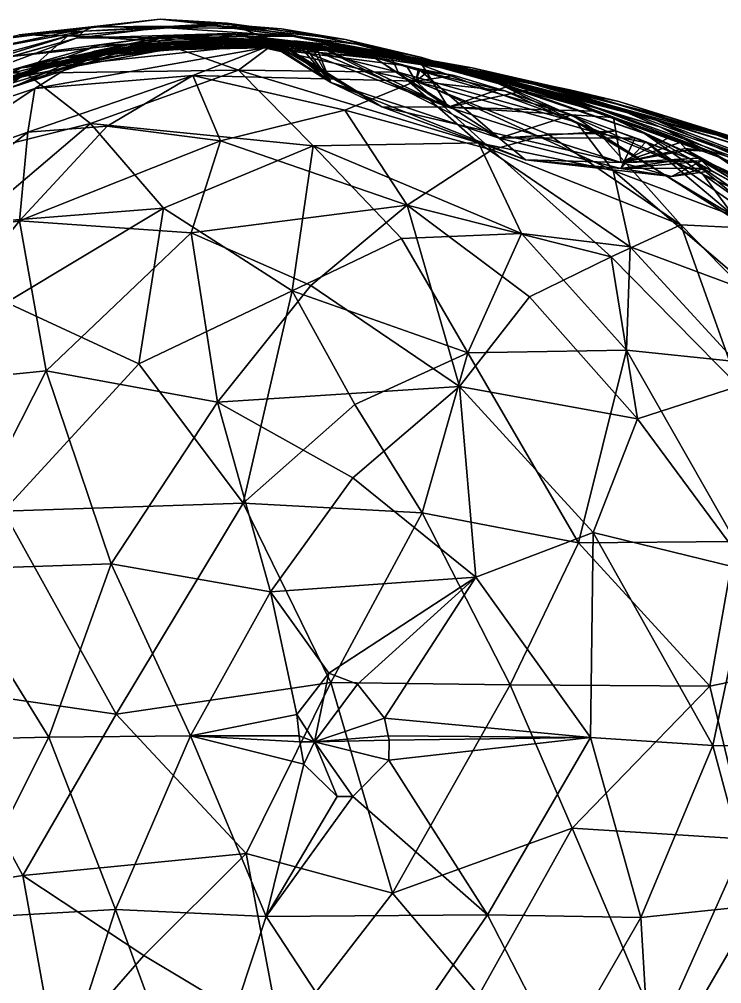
# Model space of a CAD drawing. Extents: x 373697 to 374058, y 6959904 to 6960301.
# Drawn here: x 373930.93 to 373948.75, y 6960202.63 to 6960227.1 of the extents above; entities that cross this region are included whole.
import ezdxf

# ---------------------------------------------------------------- set-up
doc = ezdxf.new("R2010")
doc.units = 0
doc.layers.add('Bht_Fk', color=7, linetype='CONTINUOUS')

msp = doc.modelspace()

# ---------------------------------------------------------------- linework, layer by layer
at = {"layer": 'Bht_Fk'}
for points in [[(373929.722, 6960226.274, 59.878), (373932.793, 6960226.913, 60.772), (373932.562, 6960226.8, 62.388)], [(373930.301, 6960226.58, 58.35), (373932.793, 6960226.913, 60.772), (373929.722, 6960226.274, 59.878)], [(373930.301, 6960226.58, 58.35), (373934.503, 6960227.103, 59.578), (373932.793, 6960226.913, 60.772)], [(373930.922, 6960226.707, 56.806), (373934.503, 6960227.103, 59.578), (373930.301, 6960226.58, 58.35)], [(373934.503, 6960227.103, 59.578), (373930.922, 6960226.707, 56.806), (373936.199, 6960227.005, 58.365)], [(373936.199, 6960227.005, 58.365), (373930.922, 6960226.707, 56.806), (373932.156, 6960226.682, 55.461)], [(373937.451, 6960226.535, 56.991), (373936.199, 6960227.005, 58.365), (373932.156, 6960226.682, 55.461)], [(373932.562, 6960226.8, 62.388), (373935.883, 6960226.939, 62.969), (373934.561, 6960226.897, 63.84)], [(373932.562, 6960226.8, 62.388), (373932.793, 6960226.913, 60.772), (373935.883, 6960226.939, 62.969)], [(373934.503, 6960227.103, 59.578), (373937.581, 6960226.857, 61.765), (373932.793, 6960226.913, 60.772)], [(373932.793, 6960226.913, 60.772), (373937.581, 6960226.857, 61.765), (373935.883, 6960226.939, 62.969)], [(373939.204, 6960226.593, 60.498), (373937.581, 6960226.857, 61.765), (373934.503, 6960227.103, 59.578)], [(373934.503, 6960227.103, 59.578), (373936.199, 6960227.005, 58.365), (373939.204, 6960226.593, 60.498)], [(373934.561, 6960226.897, 63.84), (373935.883, 6960226.939, 62.969), (373937.849, 6960226.671, 65.565)], [(373935.883, 6960226.939, 62.969), (373939.487, 6960226.469, 64.332), (373937.849, 6960226.671, 65.565)], [(373939.487, 6960226.469, 64.332), (373935.883, 6960226.939, 62.969), (373937.581, 6960226.857, 61.765)], [(373940.324, 6960226.244, 59.52), (373936.199, 6960227.005, 58.365), (373937.451, 6960226.535, 56.991)], [(373940.324, 6960226.244, 59.52), (373939.204, 6960226.593, 60.498), (373936.199, 6960227.005, 58.365)], [(373932.562, 6960226.8, 62.388), (373932.371, 6960226.626, 64.018), (373928.111, 6960225.431, 61.084)], [(373929.722, 6960226.274, 59.878), (373932.562, 6960226.8, 62.388), (373928.111, 6960225.431, 61.084)], [(373932.96, 6960226.447, 69.261), (373928.633, 6960225.229, 66.342), (373934.593, 6960226.679, 68.035)], [(373928.633, 6960225.229, 66.342), (373930.73, 6960226.158, 65.236), (373934.593, 6960226.679, 68.035)], [(373932.156, 6960226.682, 55.461), (373930.922, 6960226.707, 56.806), (373928.73, 6960225.746, 54.17)], [(373932.156, 6960226.682, 55.461), (373928.73, 6960225.746, 54.17), (373931.088, 6960225.734, 53.284)], [(373934.735, 6960226.695, 85.009), (373929.518, 6960225.118, 83.456), (373930.989, 6960225.885, 82.192)], [(373932.832, 6960226.293, 86.145), (373929.518, 6960225.118, 83.456), (373934.735, 6960226.695, 85.009)], [(373930.73, 6960226.158, 65.236), (373936.22, 6960226.746, 66.801), (373934.593, 6960226.679, 68.035)], [(373932.371, 6960226.626, 64.018), (373936.22, 6960226.746, 66.801), (373930.73, 6960226.158, 65.236)], [(373936.387, 6960226.712, 83.788), (373930.989, 6960225.885, 82.192), (373932.015, 6960226.123, 80.729)], [(373934.735, 6960226.695, 85.009), (373930.989, 6960225.885, 82.192), (373936.387, 6960226.712, 83.788)], [(373934.385, 6960226.557, 55.158), (373932.156, 6960226.682, 55.461), (373931.088, 6960225.734, 53.284)], [(373936.387, 6960226.712, 83.788), (373932.015, 6960226.123, 80.729), (373937.353, 6960226.57, 82.751)], [(373937.451, 6960226.535, 56.991), (373932.156, 6960226.682, 55.461), (373934.385, 6960226.557, 55.158)], [(373932.371, 6960226.626, 64.018), (373934.561, 6960226.897, 63.84), (373937.849, 6960226.671, 65.565)], [(373932.562, 6960226.8, 62.388), (373934.561, 6960226.897, 63.84), (373932.371, 6960226.626, 64.018)], [(373936.22, 6960226.746, 66.801), (373932.371, 6960226.626, 64.018), (373937.849, 6960226.671, 65.565)], [(373937.941, 6960226.547, 87.139), (373932.832, 6960226.293, 86.145), (373934.735, 6960226.695, 85.009)], [(373938.474, 6960226.5, 70.827), (373932.96, 6960226.447, 69.261), (373934.593, 6960226.679, 68.035)], [(373936.22, 6960226.746, 66.801), (373940.124, 6960226.286, 69.599), (373934.593, 6960226.679, 68.035)], [(373940.124, 6960226.286, 69.599), (373938.474, 6960226.5, 70.827), (373934.593, 6960226.679, 68.035)], [(373934.735, 6960226.695, 85.009), (373936.387, 6960226.712, 83.788), (373937.112, 6960226.57, 85.063)], [(373934.735, 6960226.695, 85.009), (373937.112, 6960226.57, 85.063), (373937.6, 6960226.478, 85.873)], [(373937.649, 6960226.482, 85.983), (373934.735, 6960226.695, 85.009), (373937.6, 6960226.478, 85.873)], [(373937.941, 6960226.547, 87.139), (373934.735, 6960226.695, 85.009), (373937.649, 6960226.482, 85.983)], [(373941.784, 6960225.955, 68.373), (373936.22, 6960226.746, 66.801), (373937.849, 6960226.671, 65.565)], [(373941.784, 6960225.955, 68.373), (373940.124, 6960226.286, 69.599), (373936.22, 6960226.746, 66.801)], [(373936.387, 6960226.712, 83.788), (373937.353, 6960226.57, 82.751), (373937.199, 6960226.636, 83.186)], [(373937.104, 6960226.63, 84.335), (373937.112, 6960226.57, 85.063), (373936.387, 6960226.712, 83.788)], [(373937.104, 6960226.63, 84.335), (373936.387, 6960226.712, 83.788), (373937.101, 6960226.635, 84.279)], [(373937.189, 6960226.599, 84.009), (373936.387, 6960226.712, 83.788), (373937.199, 6960226.636, 83.186)], [(373936.387, 6960226.712, 83.788), (373937.189, 6960226.599, 84.009), (373937.101, 6960226.635, 84.279)], [(373941.139, 6960226.135, 63.104), (373937.581, 6960226.857, 61.765), (373939.204, 6960226.593, 60.498)], [(373937.581, 6960226.857, 61.765), (373941.139, 6960226.135, 63.104), (373939.487, 6960226.469, 64.332)], [(373942.239, 6960225.763, 66.815), (373937.849, 6960226.671, 65.565), (373942.25, 6960225.76, 66.809)], [(373941.784, 6960225.955, 68.373), (373937.849, 6960226.671, 65.565), (373942.239, 6960225.763, 66.815)], [(373942.25, 6960225.76, 66.809), (373937.849, 6960226.671, 65.565), (373939.487, 6960226.469, 64.332)], [(373932.371, 6960226.626, 64.018), (373926.856, 6960224.581, 62.37), (373928.111, 6960225.431, 61.084)], [(373930.73, 6960226.158, 65.236), (373926.856, 6960224.581, 62.37), (373932.371, 6960226.626, 64.018)], [(373932.96, 6960226.447, 69.261), (373927.678, 6960224.544, 67.787), (373928.633, 6960225.229, 66.342)], [(373930.854, 6960225.853, 70.339), (373927.678, 6960224.544, 67.787), (373932.96, 6960226.447, 69.261)], [(373928.867, 6960224.772, 78.178), (373934.142, 6960226.479, 79.758), (373932.015, 6960226.123, 80.729)], [(373928.867, 6960224.772, 78.178), (373930.358, 6960225.543, 76.931), (373934.142, 6960226.479, 79.758)], [(373935.194, 6960226.549, 73.284), (373933.55, 6960226.375, 74.507), (373929.54, 6960225.331, 71.645)], [(373930.854, 6960225.853, 70.339), (373935.194, 6960226.549, 73.284), (373929.54, 6960225.331, 71.645)], [(373935.791, 6960226.545, 78.535), (373930.358, 6960225.543, 76.931), (373931.334, 6960225.854, 75.427)], [(373930.358, 6960225.543, 76.931), (373935.791, 6960226.545, 78.535), (373934.142, 6960226.479, 79.758)], [(373936.833, 6960226.588, 72.056), (373930.854, 6960225.853, 70.339), (373932.96, 6960226.447, 69.261)], [(373930.854, 6960225.853, 70.339), (373936.833, 6960226.588, 72.056), (373935.194, 6960226.549, 73.284)], [(373936.487, 6960225.813, 54.808), (373934.385, 6960226.557, 55.158), (373931.088, 6960225.734, 53.284)], [(373937.439, 6960226.504, 77.309), (373935.791, 6960226.545, 78.535), (373931.334, 6960225.854, 75.427)], [(373933.55, 6960226.375, 74.507), (373937.439, 6960226.504, 77.309), (373931.334, 6960225.854, 75.427)], [(373937.353, 6960226.57, 82.751), (373932.015, 6960226.123, 80.729), (373937.42, 6960226.566, 82.714)], [(373937.42, 6960226.566, 82.714), (373932.015, 6960226.123, 80.729), (373937.874, 6960226.545, 82.512)], [(373934.142, 6960226.479, 79.758), (373937.874, 6960226.545, 82.512), (373932.015, 6960226.123, 80.729)], [(373937.941, 6960226.547, 87.139), (373938.12, 6960226.489, 87.504), (373932.832, 6960226.293, 86.145)], [(373938.312, 6960226.463, 87.716), (373932.832, 6960226.293, 86.145), (373938.12, 6960226.489, 87.504)], [(373937.144, 6960226.383, 89.204), (373932.832, 6960226.293, 86.145), (373938.312, 6960226.463, 87.716)], [(373938.474, 6960226.5, 70.827), (373936.833, 6960226.588, 72.056), (373932.96, 6960226.447, 69.261)], [(373933.55, 6960226.375, 74.507), (373935.194, 6960226.549, 73.284), (373939.091, 6960226.374, 76.082)], [(373937.439, 6960226.504, 77.309), (373933.55, 6960226.375, 74.507), (373939.091, 6960226.374, 76.082)], [(373937.914, 6960226.554, 82.472), (373937.874, 6960226.545, 82.512), (373934.142, 6960226.479, 79.758)], [(373938.373, 6960226.507, 82.317), (373937.914, 6960226.554, 82.472), (373934.142, 6960226.479, 79.758)], [(373935.791, 6960226.545, 78.535), (373939.701, 6960226.308, 81.337), (373934.142, 6960226.479, 79.758)], [(373938.373, 6960226.507, 82.317), (373934.142, 6960226.479, 79.758), (373939.701, 6960226.308, 81.337)], [(373937.451, 6960226.535, 56.991), (373934.385, 6960226.557, 55.158), (373936.487, 6960225.813, 54.808)], [(373936.833, 6960226.588, 72.056), (373940.749, 6960226.164, 74.858), (373935.194, 6960226.549, 73.284)], [(373935.194, 6960226.549, 73.284), (373940.749, 6960226.164, 74.858), (373939.091, 6960226.374, 76.082)], [(373939.701, 6960226.308, 81.337), (373935.791, 6960226.545, 78.535), (373941.864, 6960225.907, 80.255)], [(373935.791, 6960226.545, 78.535), (373937.439, 6960226.504, 77.309), (373941.864, 6960225.907, 80.255)], [(373940.541, 6960225.764, 57.886), (373937.451, 6960226.535, 56.991), (373936.487, 6960225.813, 54.808)], [(373936.833, 6960226.588, 72.056), (373942.416, 6960225.87, 73.636), (373940.749, 6960226.164, 74.858)], [(373938.474, 6960226.5, 70.827), (373942.416, 6960225.87, 73.636), (373936.833, 6960226.588, 72.056)], [(373937.189, 6960226.599, 84.009), (373937.104, 6960226.63, 84.335), (373937.101, 6960226.635, 84.279)], [(373940.127, 6960224.878, 84.824), (373937.104, 6960226.63, 84.335), (373937.189, 6960226.599, 84.009)], [(373937.112, 6960226.57, 85.063), (373937.104, 6960226.63, 84.335), (373938.832, 6960225.499, 86.302)], [(373937.104, 6960226.63, 84.335), (373940.127, 6960224.878, 84.824), (373938.832, 6960225.499, 86.302)], [(373937.6, 6960226.478, 85.873), (373937.112, 6960226.57, 85.063), (373938.832, 6960225.499, 86.302)], [(373938.686, 6960226.464, 88.269), (373937.144, 6960226.383, 89.204), (373938.431, 6960226.463, 87.884)], [(373939.918, 6960226.138, 89.335), (373937.144, 6960226.383, 89.204), (373938.686, 6960226.464, 88.269)], [(373937.144, 6960226.383, 89.204), (373938.312, 6960226.463, 87.716), (373938.431, 6960226.463, 87.884)], [(373937.353, 6960226.57, 82.751), (373937.189, 6960226.599, 84.009), (373937.199, 6960226.636, 83.186)], [(373940.127, 6960224.878, 84.824), (373937.189, 6960226.599, 84.009), (373937.353, 6960226.57, 82.751)], [(373937.353, 6960226.57, 82.751), (373937.42, 6960226.566, 82.714), (373940.127, 6960224.878, 84.824)], [(373941.806, 6960224.873, 83.647), (373940.127, 6960224.878, 84.824), (373937.42, 6960226.566, 82.714)], [(373941.806, 6960224.873, 83.647), (373937.42, 6960226.566, 82.714), (373937.874, 6960226.545, 82.512)], [(373937.439, 6960226.504, 77.309), (373943.515, 6960225.589, 79.121), (373941.864, 6960225.907, 80.255)], [(373943.515, 6960225.589, 79.121), (373937.439, 6960226.504, 77.309), (373939.091, 6960226.374, 76.082)], [(373940.324, 6960226.244, 59.52), (373937.451, 6960226.535, 56.991), (373940.541, 6960225.764, 57.886)], [(373937.649, 6960226.482, 85.983), (373937.6, 6960226.478, 85.873), (373938.832, 6960225.499, 86.302)], [(373938.832, 6960225.499, 86.302), (373937.941, 6960226.547, 87.139), (373937.649, 6960226.482, 85.983)], [(373938.373, 6960226.507, 82.317), (373937.874, 6960226.545, 82.512), (373937.914, 6960226.554, 82.472)], [(373937.874, 6960226.545, 82.512), (373938.373, 6960226.507, 82.317), (373941.806, 6960224.873, 83.647)], [(373938.12, 6960226.489, 87.504), (373937.941, 6960226.547, 87.139), (373938.832, 6960225.499, 86.302)], [(373938.832, 6960225.499, 86.302), (373938.312, 6960226.463, 87.716), (373938.12, 6960226.489, 87.504)], [(373938.832, 6960225.499, 86.302), (373938.431, 6960226.463, 87.884), (373938.312, 6960226.463, 87.716)], [(373938.373, 6960226.507, 82.317), (373939.718, 6960226.278, 82.039), (373941.806, 6960224.873, 83.647)], [(373939.701, 6960226.308, 81.337), (373939.718, 6960226.278, 82.039), (373938.373, 6960226.507, 82.317)], [(373938.431, 6960226.463, 87.884), (373939.918, 6960226.138, 89.335), (373938.686, 6960226.464, 88.269)], [(373943.101, 6960224.088, 89.151), (373938.431, 6960226.463, 87.884), (373938.832, 6960225.499, 86.302)], [(373943.101, 6960224.088, 89.151), (373939.918, 6960226.138, 89.335), (373938.431, 6960226.463, 87.884)], [(373942.416, 6960225.87, 73.636), (373938.474, 6960226.5, 70.827), (373944.558, 6960225.347, 72.549)], [(373938.474, 6960226.5, 70.827), (373940.124, 6960226.286, 69.599), (373944.558, 6960225.347, 72.549)], [(373942.811, 6960225.612, 61.885), (373941.139, 6960226.135, 63.104), (373939.204, 6960226.593, 60.498)], [(373942.811, 6960225.612, 61.885), (373939.204, 6960226.593, 60.498), (373940.324, 6960226.244, 59.52)], [(373942.827, 6960225.663, 66.703), (373939.487, 6960226.469, 64.332), (373945.652, 6960224.755, 66.181)], [(373942.316, 6960225.754, 66.734), (373942.25, 6960225.76, 66.809), (373939.487, 6960226.469, 64.332)], [(373942.827, 6960225.663, 66.703), (373942.316, 6960225.754, 66.734), (373939.487, 6960226.469, 64.332)], [(373941.139, 6960226.135, 63.104), (373945.652, 6960224.755, 66.181), (373939.487, 6960226.469, 64.332)], [(373928.186, 6960224.497, 72.902), (373933.55, 6960226.375, 74.507), (373931.334, 6960225.854, 75.427)], [(373933.55, 6960226.375, 74.507), (373928.186, 6960224.497, 72.902), (373929.54, 6960225.331, 71.645)], [(373931.318, 6960225.347, 87.392), (373928.616, 6960224.442, 84.888), (373932.832, 6960226.293, 86.145)], [(373932.832, 6960226.293, 86.145), (373928.616, 6960224.442, 84.888), (373929.518, 6960225.118, 83.456)], [(373937.144, 6960226.383, 89.204), (373935.332, 6960225.68, 90.26), (373931.318, 6960225.347, 87.392)], [(373931.318, 6960225.347, 87.392), (373932.832, 6960226.293, 86.145), (373937.144, 6960226.383, 89.204)], [(373940.992, 6960225.531, 91.886), (373935.332, 6960225.68, 90.26), (373937.144, 6960226.383, 89.204)], [(373940.753, 6960225.922, 90.036), (373937.144, 6960226.383, 89.204), (373939.918, 6960226.138, 89.335)], [(373940.992, 6960225.531, 91.886), (373937.144, 6960226.383, 89.204), (373940.753, 6960225.922, 90.036)], [(373944.896, 6960225.311, 77.761), (373943.515, 6960225.589, 79.121), (373939.091, 6960226.374, 76.082)], [(373940.749, 6960226.164, 74.858), (373944.896, 6960225.311, 77.761), (373939.091, 6960226.374, 76.082)], [(373939.718, 6960226.278, 82.039), (373939.701, 6960226.308, 81.337), (373941.11, 6960226.016, 82.362)], [(373939.701, 6960226.308, 81.337), (373944.701, 6960225.181, 82.623), (373941.11, 6960226.016, 82.362)], [(373944.701, 6960225.181, 82.623), (373939.701, 6960226.308, 81.337), (373941.864, 6960225.907, 80.255)], [(373939.718, 6960226.278, 82.039), (373941.11, 6960226.016, 82.362), (373941.806, 6960224.873, 83.647)], [(373940.124, 6960226.286, 69.599), (373946.09, 6960224.848, 71.226), (373944.558, 6960225.347, 72.549)], [(373946.09, 6960224.848, 71.226), (373940.124, 6960226.286, 69.599), (373941.784, 6960225.955, 68.373)], [(373942.811, 6960225.612, 61.885), (373940.324, 6960226.244, 59.52), (373945.063, 6960224.494, 60.947)], [(373940.324, 6960226.244, 59.52), (373940.541, 6960225.764, 57.886), (373945.063, 6960224.494, 60.947)], [(373930.989, 6960225.885, 82.192), (373927.642, 6960224.123, 79.905), (373932.015, 6960226.123, 80.729)], [(373927.642, 6960224.123, 79.905), (373928.867, 6960224.772, 78.178), (373932.015, 6960226.123, 80.729)], [(373941.125, 6960225.791, 90.312), (373939.918, 6960226.138, 89.335), (373943.101, 6960224.088, 89.151)], [(373941.125, 6960225.791, 90.312), (373940.753, 6960225.922, 90.036), (373939.918, 6960226.138, 89.335)], [(373940.749, 6960226.164, 74.858), (373946.144, 6960225.016, 76.473), (373944.896, 6960225.311, 77.761)], [(373942.416, 6960225.87, 73.636), (373946.144, 6960225.016, 76.473), (373940.749, 6960226.164, 74.858)], [(373941.11, 6960226.016, 82.362), (373943.524, 6960225.473, 83.022), (373941.806, 6960224.873, 83.647)], [(373941.11, 6960226.016, 82.362), (373944.701, 6960225.181, 82.623), (373943.524, 6960225.473, 83.022)], [(373946.794, 6960224.203, 64.719), (373945.652, 6960224.755, 66.181), (373941.139, 6960226.135, 63.104)], [(373942.811, 6960225.612, 61.885), (373946.794, 6960224.203, 64.719), (373941.139, 6960226.135, 63.104)], [(373941.784, 6960225.955, 68.373), (373942.341, 6960225.751, 67), (373942.945, 6960225.647, 67.525)], [(373942.341, 6960225.751, 67), (373941.784, 6960225.955, 68.373), (373942.239, 6960225.763, 66.815)], [(373941.784, 6960225.955, 68.373), (373942.945, 6960225.647, 67.525), (373943.646, 6960225.439, 67.815)], [(373943.646, 6960225.439, 67.815), (373947.179, 6960224.375, 69.834), (373941.784, 6960225.955, 68.373)], [(373946.09, 6960224.848, 71.226), (373941.784, 6960225.955, 68.373), (373947.179, 6960224.375, 69.834)], [(373928.73, 6960225.746, 54.17), (373925.918, 6960223.455, 51.911), (373931.088, 6960225.734, 53.284)], [(373925.918, 6960223.455, 51.911), (373927.654, 6960223.191, 50.864), (373931.088, 6960225.734, 53.284)], [(373930.989, 6960225.885, 82.192), (373929.518, 6960225.118, 83.456), (373926.829, 6960223.474, 80.966)], [(373926.829, 6960223.474, 80.966), (373927.642, 6960224.123, 79.905), (373930.989, 6960225.885, 82.192)], [(373930.358, 6960225.543, 76.931), (373927.058, 6960223.731, 74.663), (373931.334, 6960225.854, 75.427)], [(373927.058, 6960223.731, 74.663), (373928.186, 6960224.497, 72.902), (373931.334, 6960225.854, 75.427)], [(373927.654, 6960223.191, 50.864), (373932.731, 6960224.458, 52.039), (373931.088, 6960225.734, 53.284)], [(373932.731, 6960224.458, 52.039), (373936.487, 6960225.813, 54.808), (373931.088, 6960225.734, 53.284)], [(373938.384, 6960223.889, 53.761), (373936.487, 6960225.813, 54.808), (373932.731, 6960224.458, 52.039)], [(373942.58, 6960223.972, 56.772), (373936.487, 6960225.813, 54.808), (373938.384, 6960223.889, 53.761)], [(373942.58, 6960223.972, 56.772), (373940.541, 6960225.764, 57.886), (373936.487, 6960225.813, 54.808)], [(373940.541, 6960225.764, 57.886), (373945.997, 6960223.268, 59.5), (373945.063, 6960224.494, 60.947)], [(373942.58, 6960223.972, 56.772), (373945.997, 6960223.268, 59.5), (373940.541, 6960225.764, 57.886)], [(373941.125, 6960225.791, 90.312), (373941.059, 6960225.845, 90.295), (373940.753, 6960225.922, 90.036)], [(373940.992, 6960225.531, 91.886), (373940.753, 6960225.922, 90.036), (373941.059, 6960225.845, 90.295)], [(373940.992, 6960225.531, 91.886), (373941.059, 6960225.845, 90.295), (373941.101, 6960225.834, 90.334)], [(373940.992, 6960225.531, 91.886), (373941.101, 6960225.834, 90.334), (373941.319, 6960225.792, 90.454)], [(373940.992, 6960225.531, 91.886), (373941.319, 6960225.792, 90.454), (373941.964, 6960225.68, 90.749)], [(373941.125, 6960225.791, 90.312), (373941.101, 6960225.834, 90.334), (373941.059, 6960225.845, 90.295)], [(373941.319, 6960225.792, 90.454), (373941.101, 6960225.834, 90.334), (373941.125, 6960225.791, 90.312)], [(373941.964, 6960225.68, 90.749), (373941.319, 6960225.792, 90.454), (373941.125, 6960225.791, 90.312)], [(373943.251, 6960225.286, 91.072), (373941.964, 6960225.68, 90.749), (373941.125, 6960225.791, 90.312)], [(373943.251, 6960225.286, 91.072), (373941.125, 6960225.791, 90.312), (373944.948, 6960224.676, 91.359)], [(373941.125, 6960225.791, 90.312), (373943.101, 6960224.088, 89.151), (373944.948, 6960224.676, 91.359)], [(373947.077, 6960224.547, 81.741), (373944.701, 6960225.181, 82.623), (373941.864, 6960225.907, 80.255)], [(373943.515, 6960225.589, 79.121), (373947.077, 6960224.547, 81.741), (373941.864, 6960225.907, 80.255)], [(373942.39, 6960225.691, 66.852), (373942.239, 6960225.763, 66.815), (373942.25, 6960225.76, 66.809)], [(373942.239, 6960225.763, 66.815), (373942.39, 6960225.691, 66.852), (373942.341, 6960225.751, 67)], [(373942.39, 6960225.691, 66.852), (373942.25, 6960225.76, 66.809), (373942.316, 6960225.754, 66.734)], [(373942.827, 6960225.663, 66.703), (373942.39, 6960225.691, 66.852), (373942.316, 6960225.754, 66.734)], [(373942.945, 6960225.647, 67.525), (373942.341, 6960225.751, 67), (373942.39, 6960225.691, 66.852)], [(373942.945, 6960225.647, 67.525), (373942.39, 6960225.691, 66.852), (373943.646, 6960225.439, 67.815)], [(373942.39, 6960225.691, 66.852), (373942.835, 6960225.661, 66.705), (373943.699, 6960225.428, 67.044)], [(373942.39, 6960225.691, 66.852), (373943.699, 6960225.428, 67.044), (373944.048, 6960225.296, 67.318)], [(373942.39, 6960225.691, 66.852), (373944.048, 6960225.296, 67.318), (373944.106, 6960225.277, 67.352)], [(373942.827, 6960225.663, 66.703), (373942.835, 6960225.661, 66.705), (373942.39, 6960225.691, 66.852)], [(373942.39, 6960225.691, 66.852), (373944.106, 6960225.277, 67.352), (373943.646, 6960225.439, 67.815)], [(373947.5, 6960224.597, 74.953), (373942.416, 6960225.87, 73.636), (373944.558, 6960225.347, 72.549)], [(373947.5, 6960224.597, 74.953), (373946.144, 6960225.016, 76.473), (373942.416, 6960225.87, 73.636)], [(373931.142, 6960224.241, 88.991), (373935.332, 6960225.68, 90.26), (373933.152, 6960224.392, 90.467)], [(373931.142, 6960224.241, 88.991), (373931.318, 6960225.347, 87.392), (373935.332, 6960225.68, 90.26)], [(373933.152, 6960224.392, 90.467), (373935.332, 6960225.68, 90.26), (373936.032, 6960224.022, 92.409)], [(373936.032, 6960224.022, 92.409), (373935.332, 6960225.68, 90.26), (373939.185, 6960224.794, 92.835)], [(373940.992, 6960225.531, 91.886), (373939.185, 6960224.794, 92.835), (373935.332, 6960225.68, 90.26)], [(373943.101, 6960224.088, 89.151), (373938.832, 6960225.499, 86.302), (373943.772, 6960223.536, 87.238)], [(373938.832, 6960225.499, 86.302), (373940.127, 6960224.878, 84.824), (373943.772, 6960223.536, 87.238)], [(373939.185, 6960224.794, 92.835), (373940.992, 6960225.531, 91.886), (373942.921, 6960223.787, 94.351)], [(373943.251, 6960225.286, 91.072), (373940.992, 6960225.531, 91.886), (373941.964, 6960225.68, 90.749)], [(373943.251, 6960225.286, 91.072), (373945.65, 6960224.202, 92.758), (373940.992, 6960225.531, 91.886)], [(373940.992, 6960225.531, 91.886), (373944.336, 6960224.189, 93.641), (373942.921, 6960223.787, 94.351)], [(373945.65, 6960224.202, 92.758), (373944.336, 6960224.189, 93.641), (373940.992, 6960225.531, 91.886)], [(373941.806, 6960224.873, 83.647), (373943.524, 6960225.473, 83.022), (373944.057, 6960225.359, 83.298)], [(373948.275, 6960223.173, 63.422), (373942.811, 6960225.612, 61.885), (373945.063, 6960224.494, 60.947)], [(373946.794, 6960224.203, 64.719), (373942.811, 6960225.612, 61.885), (373948.275, 6960223.173, 63.422)], [(373942.835, 6960225.661, 66.705), (373942.827, 6960225.663, 66.703), (373945.652, 6960224.755, 66.181)], [(373943.699, 6960225.428, 67.044), (373942.835, 6960225.661, 66.705), (373945.652, 6960224.755, 66.181)], [(373948.772, 6960224.13, 80.531), (373947.077, 6960224.547, 81.741), (373943.515, 6960225.589, 79.121)], [(373944.896, 6960225.311, 77.761), (373948.772, 6960224.13, 80.531), (373943.515, 6960225.589, 79.121)], [(373943.524, 6960225.473, 83.022), (373944.701, 6960225.181, 82.623), (373944.057, 6960225.359, 83.298)], [(373927.955, 6960223.113, 86.341), (373931.318, 6960225.347, 87.392), (373931.142, 6960224.241, 88.991)], [(373928.616, 6960224.442, 84.888), (373931.318, 6960225.347, 87.392), (373927.955, 6960223.113, 86.341)], [(373941.806, 6960224.873, 83.647), (373944.057, 6960225.359, 83.298), (373945.565, 6960224.775, 84.484)], [(373945.65, 6960224.202, 92.758), (373943.251, 6960225.286, 91.072), (373944.948, 6960224.676, 91.359)], [(373944.239, 6960225.272, 67.714), (373943.646, 6960225.439, 67.815), (373944.106, 6960225.277, 67.352)], [(373943.646, 6960225.439, 67.815), (373944.239, 6960225.272, 67.714), (373947.179, 6960224.375, 69.834)], [(373944.048, 6960225.296, 67.318), (373943.699, 6960225.428, 67.044), (373945.652, 6960224.755, 66.181)], [(373945.652, 6960224.755, 66.181), (373948.731, 6960223.59, 68.643), (373944.048, 6960225.296, 67.318)], [(373944.106, 6960225.277, 67.352), (373944.048, 6960225.296, 67.318), (373948.731, 6960223.59, 68.643)], [(373945.565, 6960224.775, 84.484), (373944.057, 6960225.359, 83.298), (373944.701, 6960225.181, 82.623)], [(373948.731, 6960223.59, 68.643), (373944.239, 6960225.272, 67.714), (373944.106, 6960225.277, 67.352)], [(373947.179, 6960224.375, 69.834), (373944.239, 6960225.272, 67.714), (373948.731, 6960223.59, 68.643)], [(373949.837, 6960223.708, 74.041), (373947.5, 6960224.597, 74.953), (373944.558, 6960225.347, 72.549)], [(373946.09, 6960224.848, 71.226), (373949.837, 6960223.708, 74.041), (373944.558, 6960225.347, 72.549)], [(373950.472, 6960223.672, 79.319), (373948.772, 6960224.13, 80.531), (373944.896, 6960225.311, 77.761)], [(373946.144, 6960225.016, 76.473), (373950.472, 6960223.672, 79.319), (373944.896, 6960225.311, 77.761)], [(373944.701, 6960225.181, 82.623), (373948.472, 6960223.751, 85.113), (373945.565, 6960224.775, 84.484)], [(373949.63, 6960223.406, 84.111), (373944.701, 6960225.181, 82.623), (373947.077, 6960224.547, 81.741)], [(373949.63, 6960223.406, 84.111), (373948.472, 6960223.751, 85.113), (373944.701, 6960225.181, 82.623)], [(373951.736, 6960223.25, 77.996), (373950.472, 6960223.672, 79.319), (373946.144, 6960225.016, 76.473)], [(373947.5, 6960224.597, 74.953), (373951.736, 6960223.25, 77.996), (373946.144, 6960225.016, 76.473)], [(373940.772, 6960222.384, 95.111), (373936.032, 6960224.022, 92.409), (373939.185, 6960224.794, 92.835)], [(373940.772, 6960222.384, 95.111), (373939.185, 6960224.794, 92.835), (373942.921, 6960223.787, 94.351)], [(373941.806, 6960224.873, 83.647), (373946.197, 6960223.468, 86.409), (373940.127, 6960224.878, 84.824)], [(373943.772, 6960223.536, 87.238), (373940.127, 6960224.878, 84.824), (373946.197, 6960223.468, 86.409)], [(373941.806, 6960224.873, 83.647), (373945.565, 6960224.775, 84.484), (373946.002, 6960224.613, 84.817)], [(373941.806, 6960224.873, 83.647), (373946.002, 6960224.613, 84.817), (373946.197, 6960223.468, 86.409)], [(373946.002, 6960224.613, 84.817), (373945.565, 6960224.775, 84.484), (373948.472, 6960223.751, 85.113)], [(373950.129, 6960222.672, 66.973), (373948.731, 6960223.59, 68.643), (373945.652, 6960224.755, 66.181)], [(373946.794, 6960224.203, 64.719), (373950.129, 6960222.672, 66.973), (373945.652, 6960224.755, 66.181)], [(373951.141, 6960222.951, 72.724), (373949.837, 6960223.708, 74.041), (373946.09, 6960224.848, 71.226)], [(373947.179, 6960224.375, 69.834), (373951.141, 6960222.951, 72.724), (373946.09, 6960224.848, 71.226)], [(373946.057, 6960224.277, 91.548), (373944.948, 6960224.676, 91.359), (373943.101, 6960224.088, 89.151)], [(373945.65, 6960224.202, 92.758), (373944.948, 6960224.676, 91.359), (373946.057, 6960224.277, 91.548)], [(373949.051, 6960222.115, 61.91), (373948.275, 6960223.173, 63.422), (373945.063, 6960224.494, 60.947)], [(373945.997, 6960223.268, 59.5), (373949.051, 6960222.115, 61.91), (373945.063, 6960224.494, 60.947)], [(373946.002, 6960224.613, 84.817), (373947.401, 6960224.096, 85.791), (373946.197, 6960223.468, 86.409)], [(373947.401, 6960224.096, 85.791), (373946.002, 6960224.613, 84.817), (373948.472, 6960223.751, 85.113)], [(373949.63, 6960223.406, 84.111), (373947.077, 6960224.547, 81.741), (373950.769, 6960223.123, 83.161)], [(373948.772, 6960224.13, 80.531), (373950.769, 6960223.123, 83.161), (373947.077, 6960224.547, 81.741)], [(373952.425, 6960222.877, 76.436), (373947.5, 6960224.597, 74.953), (373949.837, 6960223.708, 74.041)], [(373952.425, 6960222.877, 76.436), (373951.736, 6960223.25, 77.996), (373947.5, 6960224.597, 74.953)], [(373927.536, 6960221.417, 87.584), (373931.142, 6960224.241, 88.991), (373930.93, 6960221.992, 90.565)], [(373927.536, 6960221.417, 87.584), (373927.955, 6960223.113, 86.341), (373931.142, 6960224.241, 88.991)], [(373932.731, 6960224.458, 52.039), (373927.654, 6960223.191, 50.864), (373929.756, 6960221.928, 49.89)], [(373929.756, 6960221.928, 49.89), (373934.587, 6960222.307, 51.117), (373932.731, 6960224.458, 52.039)], [(373930.93, 6960221.992, 90.565), (373933.152, 6960224.392, 90.467), (373936.032, 6960224.022, 92.409)], [(373930.93, 6960221.992, 90.565), (373931.142, 6960224.241, 88.991), (373933.152, 6960224.392, 90.467)], [(373934.587, 6960222.307, 51.117), (373938.384, 6960223.889, 53.761), (373932.731, 6960224.458, 52.039)], [(373946.551, 6960224.099, 91.634), (373946.057, 6960224.277, 91.548), (373943.101, 6960224.088, 89.151)], [(373945.65, 6960224.202, 92.758), (373946.057, 6960224.277, 91.548), (373946.856, 6960223.97, 91.794)], [(373946.856, 6960223.97, 91.794), (373946.057, 6960224.277, 91.548), (373946.551, 6960224.099, 91.634)], [(373951.728, 6960222.369, 71.146), (373947.179, 6960224.375, 69.834), (373948.731, 6960223.59, 68.643)], [(373951.728, 6960222.369, 71.146), (373951.141, 6960222.951, 72.724), (373947.179, 6960224.375, 69.834)], [(373930.93, 6960221.992, 90.565), (373936.032, 6960224.022, 92.409), (373935.29, 6960221.683, 93.399)], [(373940.772, 6960222.384, 95.111), (373935.29, 6960221.683, 93.399), (373936.032, 6960224.022, 92.409)], [(373943.667, 6960221.669, 55.677), (373942.58, 6960223.972, 56.772), (373938.384, 6960223.889, 53.761)], [(373942.58, 6960223.972, 56.772), (373946.427, 6960221.328, 57.753), (373945.997, 6960223.268, 59.5)], [(373942.58, 6960223.972, 56.772), (373943.667, 6960221.669, 55.677), (373946.427, 6960221.328, 57.753)], [(373944.336, 6960224.189, 93.641), (373947.715, 6960221.889, 95.362), (373942.921, 6960223.787, 94.351)], [(373943.101, 6960224.088, 89.151), (373946.195, 6960223.314, 89.626), (373946.551, 6960224.099, 91.634)], [(373943.101, 6960224.088, 89.151), (373943.772, 6960223.536, 87.238), (373946.195, 6960223.314, 89.626)], [(373947.715, 6960221.889, 95.362), (373944.336, 6960224.189, 93.641), (373945.65, 6960224.202, 92.758)], [(373949.433, 6960221.807, 94.126), (373947.715, 6960221.889, 95.362), (373945.65, 6960224.202, 92.758)], [(373949.433, 6960221.807, 94.126), (373945.65, 6960224.202, 92.758), (373946.856, 6960223.97, 91.794)], [(373946.824, 6960223.997, 91.599), (373946.551, 6960224.099, 91.634), (373946.195, 6960223.314, 89.626)], [(373946.824, 6960223.997, 91.599), (373946.195, 6960223.314, 89.626), (373947.925, 6960223.568, 90.792)], [(373946.197, 6960223.468, 86.409), (373947.401, 6960224.096, 85.791), (373947.693, 6960223.973, 86.41)], [(373947.832, 6960223.824, 86.955), (373946.197, 6960223.468, 86.409), (373947.693, 6960223.973, 86.41)], [(373946.824, 6960223.997, 91.599), (373946.684, 6960224.056, 91.632), (373946.551, 6960224.099, 91.634)], [(373946.856, 6960223.97, 91.794), (373946.551, 6960224.099, 91.634), (373946.684, 6960224.056, 91.632)], [(373946.856, 6960223.97, 91.794), (373946.684, 6960224.056, 91.632), (373946.824, 6960223.997, 91.599)], [(373951.032, 6960221.865, 65.856), (373946.794, 6960224.203, 64.719), (373948.275, 6960223.173, 63.422)], [(373951.032, 6960221.865, 65.856), (373950.129, 6960222.672, 66.973), (373946.794, 6960224.203, 64.719)], [(373946.856, 6960223.97, 91.794), (373946.824, 6960223.997, 91.599), (373947.925, 6960223.568, 90.792)], [(373947.693, 6960223.973, 86.41), (373947.401, 6960224.096, 85.791), (373948.472, 6960223.751, 85.113)], [(373947.832, 6960223.824, 86.955), (373947.693, 6960223.973, 86.41), (373948.472, 6960223.751, 85.113)], [(373938.384, 6960223.889, 53.761), (373934.587, 6960222.307, 51.117), (373937.853, 6960220.211, 51.44)], [(373937.853, 6960220.211, 51.44), (373940.627, 6960221.544, 53.514), (373938.384, 6960223.889, 53.761)], [(373940.627, 6960221.544, 53.514), (373943.667, 6960221.669, 55.677), (373938.384, 6960223.889, 53.761)], [(373940.772, 6960222.384, 95.111), (373942.921, 6960223.787, 94.351), (373945.943, 6960221.077, 96.353)], [(373947.715, 6960221.889, 95.362), (373945.943, 6960221.077, 96.353), (373942.921, 6960223.787, 94.351)], [(373946.197, 6960223.468, 86.409), (373947.832, 6960223.824, 86.955), (373947.884, 6960223.779, 87.085)], [(373946.197, 6960223.468, 86.409), (373947.884, 6960223.779, 87.085), (373948.152, 6960223.582, 87.674)], [(373946.856, 6960223.97, 91.794), (373947.925, 6960223.568, 90.792), (373947.944, 6960223.56, 90.799)], [(373949.433, 6960221.807, 94.126), (373946.856, 6960223.97, 91.794), (373951.027, 6960221.046, 92.907)], [(373947.944, 6960223.56, 90.799), (373951.027, 6960221.046, 92.907), (373946.856, 6960223.97, 91.794)], [(373947.884, 6960223.779, 87.085), (373947.832, 6960223.824, 86.955), (373948.472, 6960223.751, 85.113)], [(373947.884, 6960223.779, 87.085), (373948.472, 6960223.751, 85.113), (373950.849, 6960222.125, 87.882)], [(373948.152, 6960223.582, 87.674), (373947.884, 6960223.779, 87.085), (373950.849, 6960222.125, 87.882)], [(373952.321, 6960221.586, 86.558), (373948.472, 6960223.751, 85.113), (373949.63, 6960223.406, 84.111)], [(373952.321, 6960221.586, 86.558), (373950.849, 6960222.125, 87.882), (373948.472, 6960223.751, 85.113)], [(373943.772, 6960223.536, 87.238), (373947.479, 6960223.113, 88.681), (373946.195, 6960223.314, 89.626)], [(373943.772, 6960223.536, 87.238), (373946.197, 6960223.468, 86.409), (373947.479, 6960223.113, 88.681)], [(373947.925, 6960223.568, 90.792), (373946.195, 6960223.314, 89.626), (373948.078, 6960223.486, 90.619)], [(373948.362, 6960223.33, 89.843), (373948.078, 6960223.486, 90.619), (373946.195, 6960223.314, 89.626)], [(373946.197, 6960223.468, 86.409), (373948.152, 6960223.582, 87.674), (373948.245, 6960223.511, 87.883)], [(373948.245, 6960223.511, 87.883), (373947.479, 6960223.113, 88.681), (373946.197, 6960223.468, 86.409)], [(373948.497, 6960223.258, 88.978), (373947.479, 6960223.113, 88.681), (373948.245, 6960223.511, 87.883)], [(373947.934, 6960223.565, 90.785), (373947.925, 6960223.568, 90.792), (373948.078, 6960223.486, 90.619)], [(373947.944, 6960223.56, 90.799), (373947.925, 6960223.568, 90.792), (373947.934, 6960223.565, 90.785)], [(373947.944, 6960223.56, 90.799), (373947.934, 6960223.565, 90.785), (373948.078, 6960223.486, 90.619)], [(373948.078, 6960223.486, 90.619), (373950.103, 6960222.375, 89.491), (373947.944, 6960223.56, 90.799)], [(373951.694, 6960220.946, 91.138), (373951.027, 6960221.046, 92.907), (373947.944, 6960223.56, 90.799)], [(373950.103, 6960222.375, 89.491), (373951.694, 6960220.946, 91.138), (373947.944, 6960223.56, 90.799)], [(373948.362, 6960223.33, 89.843), (373950.103, 6960222.375, 89.491), (373948.078, 6960223.486, 90.619)], [(373948.245, 6960223.511, 87.883), (373948.152, 6960223.582, 87.674), (373950.103, 6960222.375, 89.491)], [(373950.103, 6960222.375, 89.491), (373948.152, 6960223.582, 87.674), (373950.849, 6960222.125, 87.882)], [(373948.497, 6960223.258, 88.978), (373948.245, 6960223.511, 87.883), (373950.103, 6960222.375, 89.491)], [(373951.728, 6960222.369, 71.146), (373948.731, 6960223.59, 68.643), (373952.856, 6960221.289, 69.707)], [(373952.856, 6960221.289, 69.707), (373948.731, 6960223.59, 68.643), (373950.129, 6960222.672, 66.973)], [(373949.656, 6960220.13, 60.225), (373945.997, 6960223.268, 59.5), (373946.427, 6960221.328, 57.753)], [(373949.051, 6960222.115, 61.91), (373945.997, 6960223.268, 59.5), (373949.656, 6960220.13, 60.225)], [(373948.362, 6960223.33, 89.843), (373946.195, 6960223.314, 89.626), (373947.479, 6960223.113, 88.681)], [(373948.362, 6960223.33, 89.843), (373947.479, 6960223.113, 88.681), (373948.493, 6960223.259, 88.989)], [(373948.493, 6960223.259, 88.989), (373947.479, 6960223.113, 88.681), (373948.497, 6960223.258, 88.978)], [(373948.362, 6960223.33, 89.843), (373948.493, 6960223.259, 88.989), (373950.103, 6960222.375, 89.491)], [(373948.493, 6960223.259, 88.989), (373948.497, 6960223.258, 88.978), (373950.103, 6960222.375, 89.491)], [(373951.921, 6960220.573, 64.364), (373948.275, 6960223.173, 63.422), (373949.051, 6960222.115, 61.91)], [(373951.032, 6960221.865, 65.856), (373948.275, 6960223.173, 63.422), (373951.921, 6960220.573, 64.364)], [(373930.598, 6960219.916, 49.127), (373934.587, 6960222.307, 51.117), (373929.756, 6960221.928, 49.89)], [(373930.598, 6960219.916, 49.127), (373933.96, 6960218.364, 49.379), (373934.587, 6960222.307, 51.117)], [(373933.96, 6960218.364, 49.379), (373937.853, 6960220.211, 51.44), (373934.587, 6960222.307, 51.117)], [(373935.29, 6960221.683, 93.399), (373940.772, 6960222.384, 95.111), (373938.327, 6960220.346, 95.321)], [(373940.772, 6960222.384, 95.111), (373942.1, 6960217.783, 97.212), (373938.327, 6960220.346, 95.321)], [(373943.876, 6960220.065, 96.825), (373942.1, 6960217.783, 97.212), (373940.772, 6960222.384, 95.111)], [(373945.943, 6960221.077, 96.353), (373943.876, 6960220.065, 96.825), (373940.772, 6960222.384, 95.111)], [(373930.93, 6960221.992, 90.565), (373927.602, 6960217.776, 89.384), (373927.536, 6960221.417, 87.584)], [(373927.602, 6960217.776, 89.384), (373930.93, 6960221.992, 90.565), (373931.605, 6960218.183, 92.513)], [(373931.605, 6960218.183, 92.513), (373930.93, 6960221.992, 90.565), (373935.29, 6960221.683, 93.399)], [(373947.715, 6960221.889, 95.362), (373949.173, 6960217.798, 97.625), (373945.943, 6960221.077, 96.353)], [(373949.173, 6960217.798, 97.625), (373947.715, 6960221.889, 95.362), (373951.509, 6960217.995, 96.586)], [(373951.509, 6960217.995, 96.586), (373947.715, 6960221.889, 95.362), (373949.433, 6960221.807, 94.126)], [(373935.956, 6960217.387, 95.18), (373931.605, 6960218.183, 92.513), (373935.29, 6960221.683, 93.399)], [(373938.327, 6960220.346, 95.321), (373935.956, 6960217.387, 95.18), (373935.29, 6960221.683, 93.399)], [(373937.853, 6960220.211, 51.44), (373942.305, 6960218.637, 53.306), (373940.627, 6960221.544, 53.514)], [(373940.627, 6960221.544, 53.514), (373942.305, 6960218.637, 53.306), (373943.667, 6960221.669, 55.677)], [(373942.305, 6960218.637, 53.306), (373946.335, 6960218.707, 56.175), (373943.667, 6960221.669, 55.677)], [(373943.667, 6960221.669, 55.677), (373946.335, 6960218.707, 56.175), (373946.427, 6960221.328, 57.753)], [(373946.427, 6960221.328, 57.753), (373946.335, 6960218.707, 56.175), (373949.097, 6960218.418, 58.44)], [(373949.656, 6960220.13, 60.225), (373946.427, 6960221.328, 57.753), (373949.097, 6960218.418, 58.44)], [(373946.61, 6960216.965, 98.087), (373943.876, 6960220.065, 96.825), (373945.943, 6960221.077, 96.353)], [(373946.61, 6960216.965, 98.087), (373945.943, 6960221.077, 96.353), (373949.173, 6960217.798, 97.625)], [(373942.1, 6960217.783, 97.212), (373935.956, 6960217.387, 95.18), (373938.327, 6960220.346, 95.321)], [(373937.853, 6960220.211, 51.44), (373933.96, 6960218.364, 49.379), (373936.61, 6960214.826, 49.502)], [(373939.442, 6960217.333, 51.227), (373937.853, 6960220.211, 51.44), (373936.61, 6960214.826, 49.502)], [(373939.442, 6960217.333, 51.227), (373942.305, 6960218.637, 53.306), (373937.853, 6960220.211, 51.44)], [(373943.876, 6960220.065, 96.825), (373946.61, 6960216.965, 98.087), (373942.1, 6960217.783, 97.212)], [(373930.524, 6960214.621, 47.921), (373933.96, 6960218.364, 49.379), (373930.598, 6960219.916, 49.127)], [(373939.442, 6960217.333, 51.227), (373941.152, 6960214.581, 51.674), (373942.305, 6960218.637, 53.306)], [(373941.152, 6960214.581, 51.674), (373945.115, 6960213.819, 54.035), (373942.305, 6960218.637, 53.306)], [(373942.305, 6960218.637, 53.306), (373945.115, 6960213.819, 54.035), (373946.335, 6960218.707, 56.175)], [(373945.115, 6960213.819, 54.035), (373949.102, 6960213.854, 56.924), (373946.335, 6960218.707, 56.175)], [(373949.102, 6960213.854, 56.924), (373949.097, 6960218.418, 58.44), (373946.335, 6960218.707, 56.175)], [(373930.524, 6960214.621, 47.921), (373936.61, 6960214.826, 49.502), (373933.96, 6960218.364, 49.379)], [(373929.046, 6960213.147, 91.498), (373927.602, 6960217.776, 89.384), (373931.605, 6960218.183, 92.513)], [(373929.046, 6960213.147, 91.498), (373931.605, 6960218.183, 92.513), (373933.254, 6960213.287, 94.438)], [(373931.605, 6960218.183, 92.513), (373935.956, 6960217.387, 95.18), (373933.254, 6960213.287, 94.438)], [(373939.389, 6960215.47, 97.002), (373935.956, 6960217.387, 95.18), (373942.1, 6960217.783, 97.212)], [(373942.1, 6960217.783, 97.212), (373942.511, 6960212.946, 98.183), (373939.389, 6960215.47, 97.002)], [(373945.492, 6960214.082, 98.574), (373942.511, 6960212.946, 98.183), (373942.1, 6960217.783, 97.212)], [(373946.61, 6960216.965, 98.087), (373945.492, 6960214.082, 98.574), (373942.1, 6960217.783, 97.212)], [(373949.466, 6960213.108, 98.799), (373946.61, 6960216.965, 98.087), (373949.173, 6960217.798, 97.625)], [(373935.956, 6960217.387, 95.18), (373937.304, 6960212.577, 96.611), (373933.254, 6960213.287, 94.438)], [(373939.389, 6960215.47, 97.002), (373937.304, 6960212.577, 96.611), (373935.956, 6960217.387, 95.18)], [(373941.152, 6960214.581, 51.674), (373939.442, 6960217.333, 51.227), (373936.61, 6960214.826, 49.502)], [(373949.466, 6960213.108, 98.799), (373945.492, 6960214.082, 98.574), (373946.61, 6960216.965, 98.087)], [(373937.304, 6960212.577, 96.611), (373939.389, 6960215.47, 97.002), (373942.511, 6960212.946, 98.183)], [(373930.524, 6960214.621, 47.921), (373933.384, 6960209.475, 48.47), (373936.61, 6960214.826, 49.502)], [(373933.384, 6960209.475, 48.47), (373938.832, 6960210.273, 50.387), (373936.61, 6960214.826, 49.502)], [(373938.832, 6960210.273, 50.387), (373941.152, 6960214.581, 51.674), (373936.61, 6960214.826, 49.502)], [(373928.402, 6960210.195, 47.448), (373933.384, 6960209.475, 48.47), (373930.524, 6960214.621, 47.921)], [(373938.832, 6960210.273, 50.387), (373943.379, 6960210.215, 52.752), (373941.152, 6960214.581, 51.674)], [(373943.379, 6960210.215, 52.752), (373945.115, 6960213.819, 54.035), (373941.152, 6960214.581, 51.674)], [(373945.492, 6960214.082, 98.574), (373945.425, 6960208.881, 98.961), (373942.511, 6960212.946, 98.183)], [(373948.524, 6960208.676, 99.114), (373945.425, 6960208.881, 98.961), (373945.492, 6960214.082, 98.574)], [(373949.466, 6960213.108, 98.799), (373948.524, 6960208.676, 99.114), (373945.492, 6960214.082, 98.574)], [(373948.448, 6960210.18, 55.992), (373945.115, 6960213.819, 54.035), (373943.379, 6960210.215, 52.752)], [(373948.448, 6960210.18, 55.992), (373949.102, 6960213.854, 56.924), (373945.115, 6960213.819, 54.035)], [(373951.996, 6960210.916, 58.877), (373949.102, 6960213.854, 56.924), (373948.448, 6960210.18, 55.992)], [(373931.678, 6960208.888, 93.561), (373929.046, 6960213.147, 91.498), (373933.254, 6960213.287, 94.438)], [(373935.268, 6960208.923, 95.712), (373931.678, 6960208.888, 93.561), (373933.254, 6960213.287, 94.438)], [(373937.304, 6960212.577, 96.611), (373935.268, 6960208.923, 95.712), (373933.254, 6960213.287, 94.438)], [(373931.678, 6960208.888, 93.561), (373928.001, 6960208.804, 90.67), (373929.046, 6960213.147, 91.498)], [(373949.466, 6960213.108, 98.799), (373951.358, 6960208.618, 98.773), (373948.524, 6960208.676, 99.114)], [(373938.778, 6960210.51, 97.206), (373937.304, 6960212.577, 96.611), (373942.511, 6960212.946, 98.183)], [(373938.778, 6960210.51, 97.206), (373942.511, 6960212.946, 98.183), (373939.508, 6960210.237, 97.449)], [(373939.508, 6960210.237, 97.449), (373942.511, 6960212.946, 98.183), (373940.191, 6960209.373, 97.718)], [(373940.191, 6960209.373, 97.718), (373942.511, 6960212.946, 98.183), (373945.425, 6960208.881, 98.961)], [(373935.268, 6960208.923, 95.712), (373937.304, 6960212.577, 96.611), (373937.971, 6960209.469, 96.854)], [(373937.971, 6960209.469, 96.854), (373937.304, 6960212.577, 96.611), (373938.778, 6960210.51, 97.206)], [(373949.377, 6960206.3, 56.685), (373951.996, 6960210.916, 58.877), (373948.448, 6960210.18, 55.992)], [(373936.687, 6960205.935, 49.893), (373938.832, 6960210.273, 50.387), (373933.384, 6960209.475, 48.47)], [(373936.687, 6960205.935, 49.893), (373940.397, 6960204.93, 51.606), (373938.832, 6960210.273, 50.387)], [(373938.418, 6960208.771, 96.97), (373937.971, 6960209.469, 96.854), (373938.778, 6960210.51, 97.206)], [(373938.418, 6960208.771, 96.97), (373938.778, 6960210.51, 97.206), (373939.508, 6960210.237, 97.449)], [(373938.832, 6960210.273, 50.387), (373940.397, 6960204.93, 51.606), (373943.379, 6960210.215, 52.752)], [(373927.938, 6960204.906, 47.904), (373931.012, 6960205.383, 48.315), (373928.402, 6960210.195, 47.448)], [(373933.384, 6960209.475, 48.47), (373928.402, 6960210.195, 47.448), (373931.012, 6960205.383, 48.315)], [(373940.191, 6960209.373, 97.718), (373938.418, 6960208.771, 96.97), (373939.508, 6960210.237, 97.449)], [(373940.397, 6960204.93, 51.606), (373944.959, 6960206.584, 53.824), (373943.379, 6960210.215, 52.752)], [(373943.379, 6960210.215, 52.752), (373944.959, 6960206.584, 53.824), (373948.448, 6960210.18, 55.992)], [(373948.448, 6960210.18, 55.992), (373944.959, 6960206.584, 53.824), (373949.377, 6960206.3, 56.685)], [(373931.012, 6960205.383, 48.315), (373936.687, 6960205.935, 49.893), (373933.384, 6960209.475, 48.47)], [(373938.031, 6960208.928, 96.873), (373935.268, 6960208.923, 95.712), (373937.971, 6960209.469, 96.854)], [(373938.031, 6960208.928, 96.873), (373937.971, 6960209.469, 96.854), (373938.418, 6960208.771, 96.97)], [(373940.29, 6960208.928, 97.751), (373938.418, 6960208.771, 96.97), (373940.191, 6960209.373, 97.718)], [(373940.29, 6960208.928, 97.751), (373940.191, 6960209.373, 97.718), (373945.425, 6960208.881, 98.961)], [(373928.001, 6960208.804, 90.67), (373931.678, 6960208.888, 93.561), (373929.358, 6960204.291, 91.318)], [(373929.358, 6960204.291, 91.318), (373931.678, 6960208.888, 93.561), (373933.371, 6960204.517, 94.405)], [(373933.371, 6960204.517, 94.405), (373931.678, 6960208.888, 93.561), (373935.268, 6960208.923, 95.712)], [(373933.371, 6960204.517, 94.405), (373935.268, 6960208.923, 95.712), (373937.189, 6960204.336, 96.47)], [(373935.268, 6960208.923, 95.712), (373938.031, 6960208.928, 96.873), (373938.048, 6960208.772, 96.879)], [(373935.268, 6960208.923, 95.712), (373938.048, 6960208.772, 96.879), (373938.15, 6960208.207, 96.915)], [(373935.268, 6960208.923, 95.712), (373938.15, 6960208.207, 96.915), (373937.189, 6960204.336, 96.47)], [(373938.048, 6960208.772, 96.879), (373938.031, 6960208.928, 96.873), (373938.418, 6960208.771, 96.97)], [(373938.418, 6960208.771, 96.97), (373940.29, 6960208.928, 97.751), (373940.31, 6960208.81, 97.758)], [(373940.304, 6960208.304, 97.764), (373938.418, 6960208.771, 96.97), (373940.31, 6960208.81, 97.758)], [(373940.29, 6960208.928, 97.751), (373945.425, 6960208.881, 98.961), (373940.31, 6960208.81, 97.758)], [(373940.31, 6960208.81, 97.758), (373945.425, 6960208.881, 98.961), (373940.304, 6960208.304, 97.764)], [(373942.805, 6960204.381, 98.407), (373940.304, 6960208.304, 97.764), (373945.425, 6960208.881, 98.961)], [(373945.425, 6960208.881, 98.961), (373946.699, 6960204.311, 98.913), (373942.805, 6960204.381, 98.407)], [(373946.699, 6960204.311, 98.913), (373945.425, 6960208.881, 98.961), (373948.524, 6960208.676, 99.114)], [(373938.048, 6960208.772, 96.879), (373938.418, 6960208.771, 96.97), (373938.15, 6960208.207, 96.915)], [(373938.418, 6960208.771, 96.97), (373938.991, 6960207.384, 97.26), (373938.15, 6960208.207, 96.915)], [(373938.418, 6960208.771, 96.97), (373939.394, 6960207.385, 97.399), (373938.991, 6960207.384, 97.26)], [(373939.394, 6960207.385, 97.399), (373938.418, 6960208.771, 96.97), (373940.304, 6960208.304, 97.764)], [(373949.614, 6960204.616, 98.722), (373946.699, 6960204.311, 98.913), (373948.524, 6960208.676, 99.114)], [(373951.358, 6960208.618, 98.773), (373949.614, 6960204.616, 98.722), (373948.524, 6960208.676, 99.114)], [(373938.15, 6960208.207, 96.915), (373938.991, 6960207.384, 97.26), (373937.189, 6960204.336, 96.47)], [(373939.394, 6960207.385, 97.399), (373940.304, 6960208.304, 97.764), (373942.805, 6960204.381, 98.407)], [(373937.189, 6960204.336, 96.47), (373938.991, 6960207.384, 97.26), (373939.394, 6960207.385, 97.399)], [(373939.394, 6960207.385, 97.399), (373942.805, 6960204.381, 98.407), (373937.189, 6960204.336, 96.47)], [(373942.588, 6960202.347, 53.135), (373944.959, 6960206.584, 53.824), (373940.397, 6960204.93, 51.606)], [(373942.588, 6960202.347, 53.135), (373947.175, 6960201.366, 55.877), (373944.959, 6960206.584, 53.824)], [(373947.175, 6960201.366, 55.877), (373949.377, 6960206.3, 56.685), (373944.959, 6960206.584, 53.824)], [(373947.175, 6960201.366, 55.877), (373951.106, 6960201.646, 58.453), (373949.377, 6960206.3, 56.685)], [(373934.085, 6960203.347, 49.456), (373936.687, 6960205.935, 49.893), (373931.012, 6960205.383, 48.315)], [(373937.565, 6960201.274, 51.15), (373936.687, 6960205.935, 49.893), (373934.085, 6960203.347, 49.456)], [(373940.397, 6960204.93, 51.606), (373936.687, 6960205.935, 49.893), (373937.565, 6960201.274, 51.15)], [(373931.841, 6960200.783, 49.477), (373931.012, 6960205.383, 48.315), (373927.938, 6960204.906, 47.904)], [(373934.085, 6960203.347, 49.456), (373931.012, 6960205.383, 48.315), (373931.841, 6960200.783, 49.477)], [(373926.942, 6960201.755, 48.496), (373931.841, 6960200.783, 49.477), (373927.938, 6960204.906, 47.904)], [(373937.565, 6960201.274, 51.15), (373942.588, 6960202.347, 53.135), (373940.397, 6960204.93, 51.606)], [(373933.371, 6960204.517, 94.405), (373931.687, 6960199.311, 91.798), (373929.358, 6960204.291, 91.318)], [(373935.406, 6960198.944, 94.969), (373931.687, 6960199.311, 91.798), (373933.371, 6960204.517, 94.405)], [(373937.189, 6960204.336, 96.47), (373935.406, 6960198.944, 94.969), (373933.371, 6960204.517, 94.405)], [(373946.953, 6960200.023, 97.859), (373946.699, 6960204.311, 98.913), (373949.614, 6960204.616, 98.722)], [(373949.229, 6960200.077, 96.892), (373946.953, 6960200.023, 97.859), (373949.614, 6960204.616, 98.722)], [(373931.687, 6960199.311, 91.798), (373928.877, 6960200.358, 89.072), (373929.358, 6960204.291, 91.318)], [(373939.919, 6960200.169, 97.336), (373935.406, 6960198.944, 94.969), (373937.189, 6960204.336, 96.47)], [(373937.189, 6960204.336, 96.47), (373942.805, 6960204.381, 98.407), (373939.919, 6960200.169, 97.336)], [(373944.659, 6960200.778, 98.298), (373939.919, 6960200.169, 97.336), (373942.805, 6960204.381, 98.407)], [(373946.699, 6960204.311, 98.913), (373944.659, 6960200.778, 98.298), (373942.805, 6960204.381, 98.407)], [(373944.659, 6960200.778, 98.298), (373946.699, 6960204.311, 98.913), (373946.953, 6960200.023, 97.859)], [(373931.841, 6960200.783, 49.477), (373937.565, 6960201.274, 51.15), (373934.085, 6960203.347, 49.456)]]:
    msp.add_3dface(points, dxfattribs=at)

doc.saveas('drawing.dxf')
